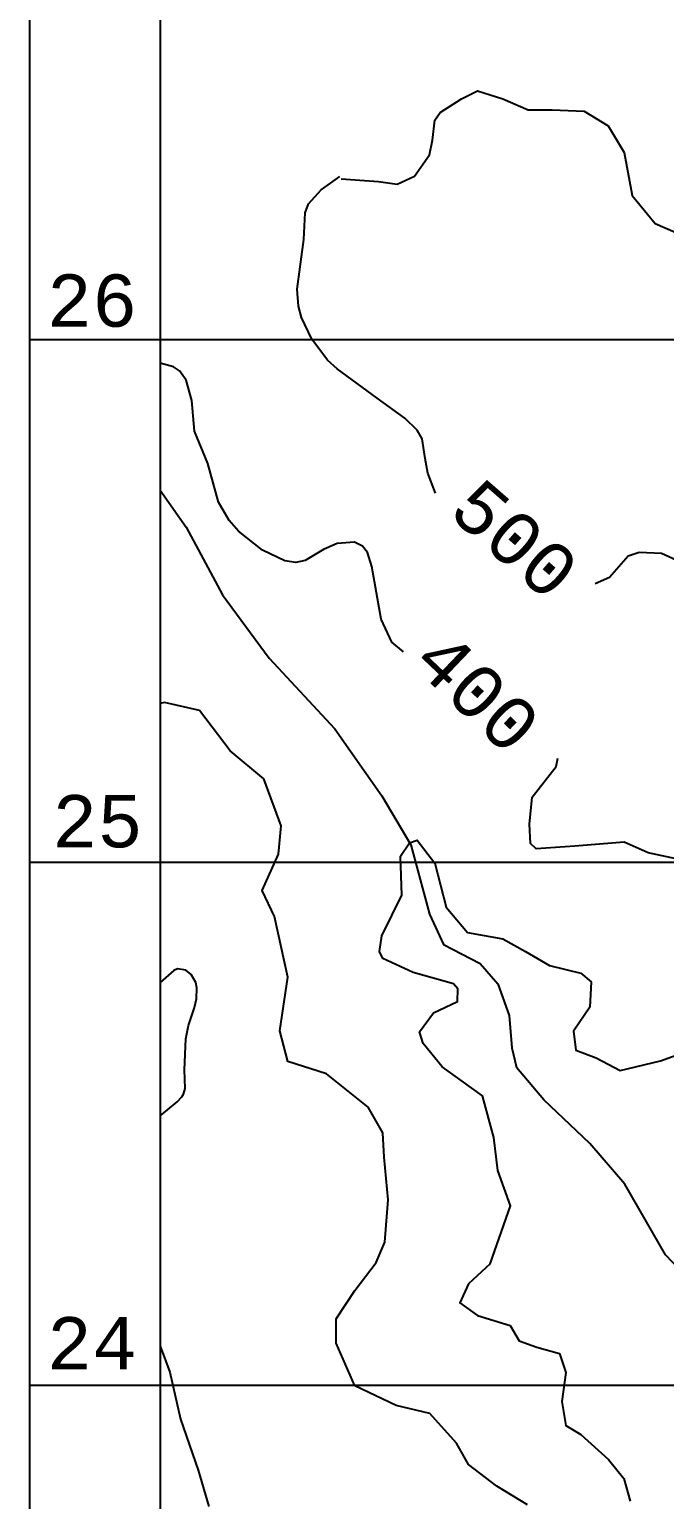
# Model space of a CAD drawing. Extents: x 19272750 to 38563660, y 1412748 to 2838873.
# Drawn here: x 19272750 to 19273964, y 1423781 to 1426593 of the extents above; entities that cross this region are included whole.
import ezdxf
from ezdxf.enums import TextEntityAlignment as Align

# ---------------------------------------------------------------- set-up
doc = ezdxf.new("R2010")
doc.units = 0
doc.header["$MEASUREMENT"] = 0
for name, color, linetype in [('-1', 7, 'CONTINUOUS'), ('-51', 7, 'CONTINUOUS'), ('1', 7, 'CONTINUOUS'), ('51', 7, 'CONTINUOUS')]:
    doc.layers.add(name, color=color, linetype=linetype)
doc.styles.add('MONOTXT', font='MONOTXT', dxfattribs={"height": 0.2})

msp = doc.modelspace()

# ---------------------------------------------------------------- linework, layer by layer
at = {"layer": '-1', "color": 7, "linetype": 'CONTINUOUS'}
for p, q in [((19272750, 1434250), (19272750, 1412750)), ((19273000, 1434250), (19273000, 1412750)), ((19272750, 1426000), (19282250, 1426000)), ((19272750, 1425000), (19282250, 1425000)), ((19272750, 1424000), (19282250, 1424000))]:
    msp.add_line(p, q, dxfattribs=at)
at = {"layer": '-1', "color": 30, "linetype": 'CONTINUOUS'}
for points in [[(19273346, 1426307.3), (19273417.5, 1426302.2), (19273453.2, 1426297.1), (19273486.4, 1426312.4), (19273514.5, 1426353.4), (19273520.6, 1426381.2), (19273525.1, 1426419.4), (19273534.9, 1426434.6), (19273575.7, 1426460.2), (19273606.4, 1426475.6), (19273654.9, 1426460.2), (19273703.4, 1426439.7), (19273749.3, 1426439.7), (19273810.6, 1426437.2), (19273856.5, 1426409), (19273887.1, 1426357.8), (19273902.4, 1426275.8), (19273945.9, 1426222.1), (19274022.4, 1426188.8)], [(19273526.1, 1425706.2), (19273511.9, 1425744.4), (19273506.6, 1425772.4), (19273500.6, 1425810), (19273491.5, 1425826.4), (19273467.6, 1425849.6), (19273414.9, 1425887.9), (19273338.4, 1425944.2), (19273320.1, 1425960.5), (19273289.9, 1426000.5), (19273269.9, 1426042.4), (19273264.1, 1426063.9), (19273261.8, 1426096.6), (19273274.5, 1426191.3), (19273277.1, 1426242.5), (19273283.3, 1426259.4), (19273307.7, 1426286.1), (19273343.4, 1426311.7)], [(19273465.1, 1425402.4), (19273443, 1425421.4), (19273422.6, 1425464.9), (19273404.7, 1425566.1), (19273396, 1425592.6), (19273386.8, 1425604.5), (19273371.4, 1425612.2), (19273338.3, 1425609.6), (19273312, 1425598.1), (19273276.9, 1425577.6), (19273259.2, 1425573.8), (19273238.1, 1425576.6), (19273195.4, 1425596.8), (19273149.9, 1425633.4), (19273131.7, 1425653.6), (19273111.2, 1425689), (19273090.8, 1425763.2), (19273065.3, 1425824.7), (19273060.2, 1425883.6), (19273049.8, 1425922.6), (19273037.2, 1425939.9), (19273025.6, 1425948.1), (19273000, 1425954.9)], [(19274019.9, 1425562.6), (19273958.6, 1425590.8), (19273915.5, 1425592.7), (19273894.8, 1425585.7), (19273859.1, 1425544.7), (19273831.7, 1425532.6)], [(19273702.3, 1423770.9), (19273643.4, 1423806.8), (19273589.6, 1423847.9), (19273566.6, 1423889), (19273515.3, 1423945.6), (19273451.3, 1423961), (19273371.9, 1423998.2), (19273336.1, 1424080.4), (19273336.1, 1424126.7), (19273371.9, 1424180.6), (19273412.9, 1424234.6), (19273429.3, 1424273.4), (19273435.9, 1424354), (19273428.3, 1424436.2), (19273425.7, 1424482.5), (19273397.5, 1424531.3), (19273318.1, 1424595.5), (19273243.9, 1424618.7), (19273228.5, 1424677.7), (19273243.9, 1424780.5), (19273218.3, 1424896.1), (19273195.2, 1424946.2), (19273225.9, 1425015.6), (19273231.1, 1425069.5), (19273197.8, 1425159.4), (19273133.8, 1425213.4), (19273074.9, 1425290.5), (19273008.3, 1425305.9), (19273000, 1425304)], [(19274004.4, 1425002.8), (19273933, 1425018.1), (19273887, 1425038.6), (19273792.6, 1425030.9), (19273718.6, 1425025.8), (19273708.2, 1425036.2), (19273705.8, 1425073.2), (19273710.9, 1425124.4), (19273756.9, 1425183.3), (19273760.2, 1425199.4)], [(19273630.8, 1424231.6), (19273669.4, 1424342.8), (19273645.3, 1424410.4), (19273638.1, 1424473.3), (19273616.4, 1424553.1), (19273539.2, 1424608.6), (19273503, 1424653.3), (19273495.8, 1424675.6), (19273522.3, 1424711.9), (19273568.1, 1424733.7), (19273569, 1424758.2), (19273560.9, 1424767.6), (19273483.8, 1424789.3), (19273425.9, 1424815.9), (19273419.1, 1424829.2), (19273423.5, 1424859.5), (19273462.1, 1424936.9), (19273459.6, 1425011.9), (19273476.5, 1425037.2), (19273491, 1425042.1), (19273524.7, 1424998.6), (19273546.4, 1424913.9), (19273587.4, 1424865.5), (19273654.9, 1424853.4), (19273698.3, 1424829.2), (19273744.1, 1424802.6), (19273804.4, 1424788.1), (19273823.7, 1424771.2), (19273821.3, 1424722.8), (19273789.9, 1424676.9), (19273794.8, 1424640.6), (19273833.3, 1424626.1), (19273879.1, 1424601.9), (19273956.3, 1424620), (19274002.1, 1424636.9)], [(19273000, 1424514.8), (19273014, 1424526.3), (19273032.7, 1424541.9), (19273041.5, 1424551.5), (19273044.8, 1424556.5), (19273048, 1424567.5), (19273046.6, 1424602.9), (19273049.2, 1424662), (19273054.4, 1424687.9), (19273065.7, 1424722), (19273069.7, 1424739.1), (19273070.2, 1424759.6), (19273067.8, 1424769.9), (19273059.5, 1424785.3), (19273049.1, 1424793.7), (19273032.9, 1424796), (19273026.1, 1424793), (19273000, 1424770.3)], [(19273630.8, 1424231.6), (19273589.6, 1424193.4), (19273572.7, 1424157.1), (19273606.5, 1424132.9), (19273669.2, 1424113.6), (19273686.1, 1424084.6), (19273719.8, 1424072.5), (19273763.2, 1424060.4), (19273775.3, 1424024.1), (19273768, 1423968.6), (19273775.3, 1423922.6), (19273804.2, 1423905.7), (19273857.3, 1423857.4), (19273886.2, 1423821.1), (19273898.3, 1423777.6)], [(19273000, 1424074.1), (19273018.6, 1424024.4), (19273039.1, 1423934.5), (19273072.4, 1423836.9), (19273092.9, 1423767.6)]]:
    msp.add_lwpolyline(points, dxfattribs=at)
at = {"layer": '-51', "color": 4, "linetype": 'CONTINUOUS'}
for points in [[(19273000, 1425711.9), (19273049.4, 1425641.3), (19273119.4, 1425511.8), (19273208.6, 1425390.7), (19273334.1, 1425255.2), (19273423.4, 1425126.9), (19273478.9, 1425033.7), (19273515.1, 1424900.6), (19273541.6, 1424842.5), (19273611.6, 1424806.2), (19273645.4, 1424767.4), (19273667.1, 1424706.9), (19273671.9, 1424645.2), (19273681.4, 1424607.6)], [(19274427, 1423716.6), (19274370.1, 1423833.5), (19274359.7, 1423984.2), (19274359.7, 1424062.1), (19274328.6, 1424124.5), (19274299.5, 1424123.2), (19274257.5, 1424087.3), (19274235.4, 1424077.7), (19274152.6, 1424082.9), (19274074.9, 1424134.9), (19273966.2, 1424249.2), (19273888.5, 1424384.2), (19273821.2, 1424462.2), (19273733.1, 1424545.3), (19273681.4, 1424607.6)]]:
    msp.add_lwpolyline(points, dxfattribs=at)
at = {"layer": '1', "color": 7, "linetype": 'CONTINUOUS'}
for p, q in [((19272750, 1434250), (19272750, 1412750)), ((19273000, 1434250), (19273000, 1412750)), ((19272750, 1426000), (19282250, 1426000)), ((19272750, 1425000), (19282250, 1425000)), ((19272750, 1424000), (19282250, 1424000))]:
    msp.add_line(p, q, dxfattribs=at)
at = {"layer": '1', "color": 30, "linetype": 'CONTINUOUS'}
for points in [[(19273346, 1426307.3), (19273417.5, 1426302.2), (19273453.2, 1426297.1), (19273486.4, 1426312.4), (19273514.5, 1426353.4), (19273520.6, 1426381.2), (19273525.1, 1426419.4), (19273534.9, 1426434.6), (19273575.7, 1426460.2), (19273606.4, 1426475.6), (19273654.9, 1426460.2), (19273703.4, 1426439.7), (19273749.3, 1426439.7), (19273810.6, 1426437.2), (19273856.5, 1426409), (19273887.1, 1426357.8), (19273902.4, 1426275.8), (19273945.9, 1426222.1), (19274022.4, 1426188.8)], [(19273526.1, 1425706.2), (19273511.9, 1425744.4), (19273506.6, 1425772.4), (19273500.6, 1425810), (19273491.5, 1425826.4), (19273467.6, 1425849.6), (19273414.9, 1425887.9), (19273338.4, 1425944.2), (19273320.1, 1425960.5), (19273289.9, 1426000.5), (19273269.9, 1426042.4), (19273264.1, 1426063.9), (19273261.8, 1426096.6), (19273274.5, 1426191.3), (19273277.1, 1426242.5), (19273283.3, 1426259.4), (19273307.7, 1426286.1), (19273343.4, 1426311.7)], [(19273465.1, 1425402.4), (19273443, 1425421.4), (19273422.6, 1425464.9), (19273404.7, 1425566.1), (19273396, 1425592.6), (19273386.8, 1425604.5), (19273371.4, 1425612.2), (19273338.3, 1425609.6), (19273312, 1425598.1), (19273276.9, 1425577.6), (19273259.2, 1425573.8), (19273238.1, 1425576.6), (19273195.4, 1425596.8), (19273149.9, 1425633.4), (19273131.7, 1425653.6), (19273111.2, 1425689), (19273090.8, 1425763.2), (19273065.3, 1425824.7), (19273060.2, 1425883.6), (19273049.8, 1425922.6), (19273037.2, 1425939.9), (19273025.6, 1425948.1), (19273000, 1425954.9)], [(19274019.9, 1425562.6), (19273958.6, 1425590.8), (19273915.5, 1425592.7), (19273894.8, 1425585.7), (19273859.1, 1425544.7), (19273831.7, 1425532.6)], [(19273702.3, 1423770.9), (19273643.4, 1423806.8), (19273589.6, 1423847.9), (19273566.6, 1423889), (19273515.3, 1423945.6), (19273451.3, 1423961), (19273371.9, 1423998.2), (19273336.1, 1424080.4), (19273336.1, 1424126.7), (19273371.9, 1424180.6), (19273412.9, 1424234.6), (19273429.3, 1424273.4), (19273435.9, 1424354), (19273428.3, 1424436.2), (19273425.7, 1424482.5), (19273397.5, 1424531.3), (19273318.1, 1424595.5), (19273243.9, 1424618.7), (19273228.5, 1424677.7), (19273243.9, 1424780.5), (19273218.3, 1424896.1), (19273195.2, 1424946.2), (19273225.9, 1425015.6), (19273231.1, 1425069.5), (19273197.8, 1425159.4), (19273133.8, 1425213.4), (19273074.9, 1425290.5), (19273008.3, 1425305.9), (19273000, 1425304)], [(19274004.4, 1425002.8), (19273933, 1425018.1), (19273887, 1425038.6), (19273792.6, 1425030.9), (19273718.6, 1425025.8), (19273708.2, 1425036.2), (19273705.8, 1425073.2), (19273710.9, 1425124.4), (19273756.9, 1425183.3), (19273760.2, 1425199.4)], [(19273630.8, 1424231.6), (19273669.4, 1424342.8), (19273645.3, 1424410.4), (19273638.1, 1424473.3), (19273616.4, 1424553.1), (19273539.2, 1424608.6), (19273503, 1424653.3), (19273495.8, 1424675.6), (19273522.3, 1424711.9), (19273568.1, 1424733.7), (19273569, 1424758.2), (19273560.9, 1424767.6), (19273483.8, 1424789.3), (19273425.9, 1424815.9), (19273419.1, 1424829.2), (19273423.5, 1424859.5), (19273462.1, 1424936.9), (19273459.6, 1425011.9), (19273476.5, 1425037.2), (19273491, 1425042.1), (19273524.7, 1424998.6), (19273546.4, 1424913.9), (19273587.4, 1424865.5), (19273654.9, 1424853.4), (19273698.3, 1424829.2), (19273744.1, 1424802.6), (19273804.4, 1424788.1), (19273823.7, 1424771.2), (19273821.3, 1424722.8), (19273789.9, 1424676.9), (19273794.8, 1424640.6), (19273833.3, 1424626.1), (19273879.1, 1424601.9), (19273956.3, 1424620), (19274002.1, 1424636.9)], [(19273000, 1424514.8), (19273014, 1424526.3), (19273032.7, 1424541.9), (19273041.5, 1424551.5), (19273044.8, 1424556.5), (19273048, 1424567.5), (19273046.6, 1424602.9), (19273049.2, 1424662), (19273054.4, 1424687.9), (19273065.7, 1424722), (19273069.7, 1424739.1), (19273070.2, 1424759.6), (19273067.8, 1424769.9), (19273059.5, 1424785.3), (19273049.1, 1424793.7), (19273032.9, 1424796), (19273026.1, 1424793), (19273000, 1424770.3)], [(19273630.8, 1424231.6), (19273589.6, 1424193.4), (19273572.7, 1424157.1), (19273606.5, 1424132.9), (19273669.2, 1424113.6), (19273686.1, 1424084.6), (19273719.8, 1424072.5), (19273763.2, 1424060.4), (19273775.3, 1424024.1), (19273768, 1423968.6), (19273775.3, 1423922.6), (19273804.2, 1423905.7), (19273857.3, 1423857.4), (19273886.2, 1423821.1), (19273898.3, 1423777.6)], [(19273000, 1424074.1), (19273018.6, 1424024.4), (19273039.1, 1423934.5), (19273072.4, 1423836.9), (19273092.9, 1423767.6)]]:
    msp.add_lwpolyline(points, dxfattribs=at)
at = {"layer": '51', "color": 4, "linetype": 'CONTINUOUS'}
for points in [[(19273000, 1425711.9), (19273049.4, 1425641.3), (19273119.4, 1425511.8), (19273208.6, 1425390.7), (19273334.1, 1425255.2), (19273423.4, 1425126.9), (19273478.9, 1425033.7), (19273515.1, 1424900.6), (19273541.6, 1424842.5), (19273611.6, 1424806.2), (19273645.4, 1424767.4), (19273667.1, 1424706.9), (19273671.9, 1424645.2), (19273681.4, 1424607.6)], [(19274427, 1423716.6), (19274370.1, 1423833.5), (19274359.7, 1423984.2), (19274359.7, 1424062.1), (19274328.6, 1424124.5), (19274299.5, 1424123.2), (19274257.5, 1424087.3), (19274235.4, 1424077.7), (19274152.6, 1424082.9), (19274074.9, 1424134.9), (19273966.2, 1424249.2), (19273888.5, 1424384.2), (19273821.2, 1424462.2), (19273733.1, 1424545.3), (19273681.4, 1424607.6)]]:
    msp.add_lwpolyline(points, dxfattribs=at)

# ---------------------------------------------------------------- texts
at = {"layer": '-1', "color": 7, "linetype": 'CONTINUOUS', "style": 'MONOTXT'}
for s, p in [('26', (19272869.6, 1426074.6)), ('25', (19272879.9, 1425078.6)), ('24', (19272869.7, 1424080.7))]:
    msp.add_text(s, height=100, dxfattribs=at).set_placement(p, align=Align.MIDDLE)
at = {"layer": '-1', "color": 30, "linetype": 'CONTINUOUS', "style": 'MONOTXT'}
for s, rotation, p in [('500', 318.8915, (19273678, 1425618.7)), ('400', 316.4066, (19273606.3, 1425326.1))]:
    msp.add_text(s, height=100, rotation=rotation, dxfattribs=at).set_placement(p, align=Align.MIDDLE)
at = {"layer": '1', "color": 7, "linetype": 'CONTINUOUS', "style": 'MONOTXT'}
for s, p in [('26', (19272869.6, 1426074.6)), ('25', (19272879.9, 1425078.6)), ('24', (19272869.7, 1424080.7))]:
    msp.add_text(s, height=100, dxfattribs=at).set_placement(p, align=Align.MIDDLE)
at = {"layer": '1', "color": 30, "linetype": 'CONTINUOUS', "style": 'MONOTXT'}
for s, rotation, p in [('500', 318.8915, (19273678, 1425618.7)), ('400', 316.4066, (19273606.3, 1425326.1))]:
    msp.add_text(s, height=100, rotation=rotation, dxfattribs=at).set_placement(p, align=Align.MIDDLE)

doc.saveas('drawing.dxf')
